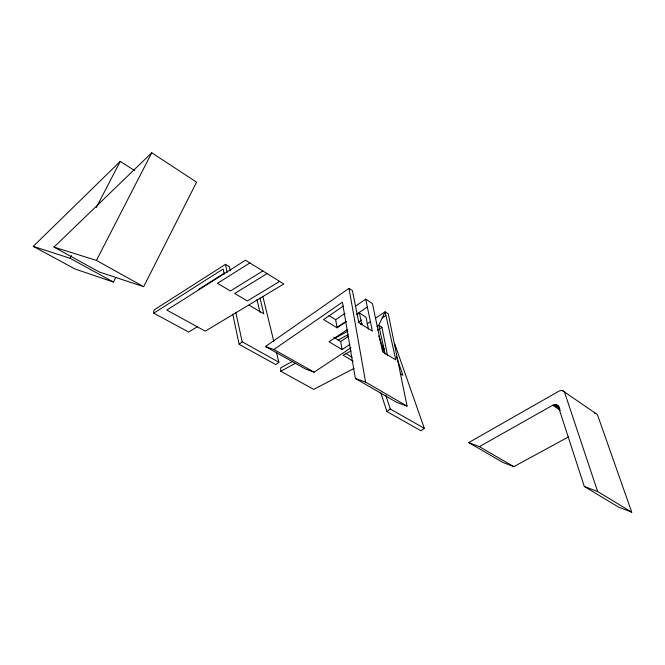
<?xml version="1.0" encoding="UTF-8"?>
<svg xmlns="http://www.w3.org/2000/svg" width="665" height="665" viewBox="0 0 665 665"><rect width="100%" height="100%" fill="white"/><g stroke="black" fill="none" stroke-linecap="round" stroke-linejoin="round"><path stroke-width="1" d="M197.405 326.715L188.627 332.043L153.765 313.182L153.956 310.031L225.468 264.329L229.417 266.723L230.29 270.713M143.673 286.682L196.582 182.152L151.761 152.792L53.99 247.097L99.401 272.035L143.673 286.682L96.417 260.406L53.99 247.097M134.546 170.506L120.207 161.412L33.25 246.366L75.062 269.026L113.432 282.043L115.793 277.421M96.417 260.406L151.761 152.792M33.25 246.366L70.033 258.278L71.463 255.51M96.317 207.538L120.207 161.412M276.441 352.234L278.876 362.209L275.884 364.644L239.151 344.345L242.168 341.81L235.876 312.625M386.889 411.544L390.288 408.992L424.312 428.343L420.962 430.787L386.889 411.544L380.862 392.924M351.037 347.728L314.104 372.167L305.543 369.033L265.468 346.507L349.009 288.352L352.384 290.547L358.851 322.641L372.4 331.128L365.692 299.192L355.176 306.382M265.468 346.507L273.889 349.499L342.409 302.168L355.368 378.476L396.722 402.367L407.055 406.14L388.277 313.872L385.101 311.81L375.708 318.094M343.24 306.083L323.614 319.599L337.097 327.828L346.54 321.544M337.097 327.828L335.675 319.707L345.002 313.331M337.138 327.313L345.75 321.528M356.939 313.996L367.271 307.055M333.747 337.338L340.696 341.519L348.377 336.374M367.163 323.805L370.58 321.519M382.242 317.895L385.692 315.592M356.839 314.678L359.416 312.966L365.999 317.147L368.485 329.125M347.08 329.749L329.017 341.785L342.109 349.582L349.782 344.487M358.26 322.301L361.702 320.015M377.055 326.374L378.759 325.243L385.101 311.81L395.8 359.906L382.591 351.802L372.433 303.581L365.692 299.192M377.662 330.114L381.951 327.271L387.545 355.692M153.765 313.182L223.149 269.001L224.213 274.022M198.636 289.416L224.521 273.024M249.882 262.941L217.472 283.34L230.439 290.979L262.816 270.954M267.072 273.598L234.703 293.489L247.338 300.937L279.666 281.403M568.841 436.706L513.821 466.655L503.122 462.524L468.709 442.591L558.974 391.145A5.287 4.19 -53.5 0 1 564.768 392.882L597.652 491.535L631.75 512.208L597.744 415.509A5.112 4.198 -52.8 0 0 594.319 413.081M468.709 442.591L479.382 446.647L552.715 405.243L556.214 404.752L558.908 406.382M292.467 361.419L280.68 367.853L280.771 371.261L313.73 389.374L353.988 368.443M335.06 338.169L347.745 331.237M360.43 324.312L362.242 323.323M280.771 371.261L295.327 363.348M338.078 340.106L348.086 334.661M351.17 350.862L343.065 355.176L353.19 361.162M381.976 346.274L383.813 345.31M382.608 349.549L384.403 348.618M355.368 378.476L365.592 382.109L407.055 406.14M557.204 405.243L558.492 407.063L584.319 486.481L597.652 491.535M631.75 512.208L618.5 507.087L584.319 486.481M70.033 258.278L113.432 282.043M242.168 341.81L278.876 362.209M273.889 349.499L314.104 372.167M479.382 446.647L513.821 466.655M249.151 305.26L263.789 313.855L259.973 297.987M345.368 353.24L352.101 357.246M400.355 373.763L402.915 375.309L396.523 356.939M328.976 315.567L335.675 319.707M381.951 327.271L378.759 325.243L385.118 354.129M552.715 405.243L560.395 410.355M555.084 404.578L559.348 407.429M553.895 404.752L559.864 408.726M556.214 404.752L558.775 406.456M562.482 390.613L595.441 413.256M394.661 343.672L424.312 428.343M378.759 335.983L384.678 353.464M385.775 395.209L390.288 408.992M262.833 296.374L273.772 341.261M256.956 299.516L260.007 312.334M225.468 264.329L227.206 272.376M232.75 314.213L239.151 344.345M359.416 312.966L361.802 324.711M349.009 288.352L365.592 382.109M340.696 341.519L342.109 349.582M245.518 260.231L166.79 310.073L205.261 331.17L283.814 283.972L245.518 260.231"/></g></svg>
